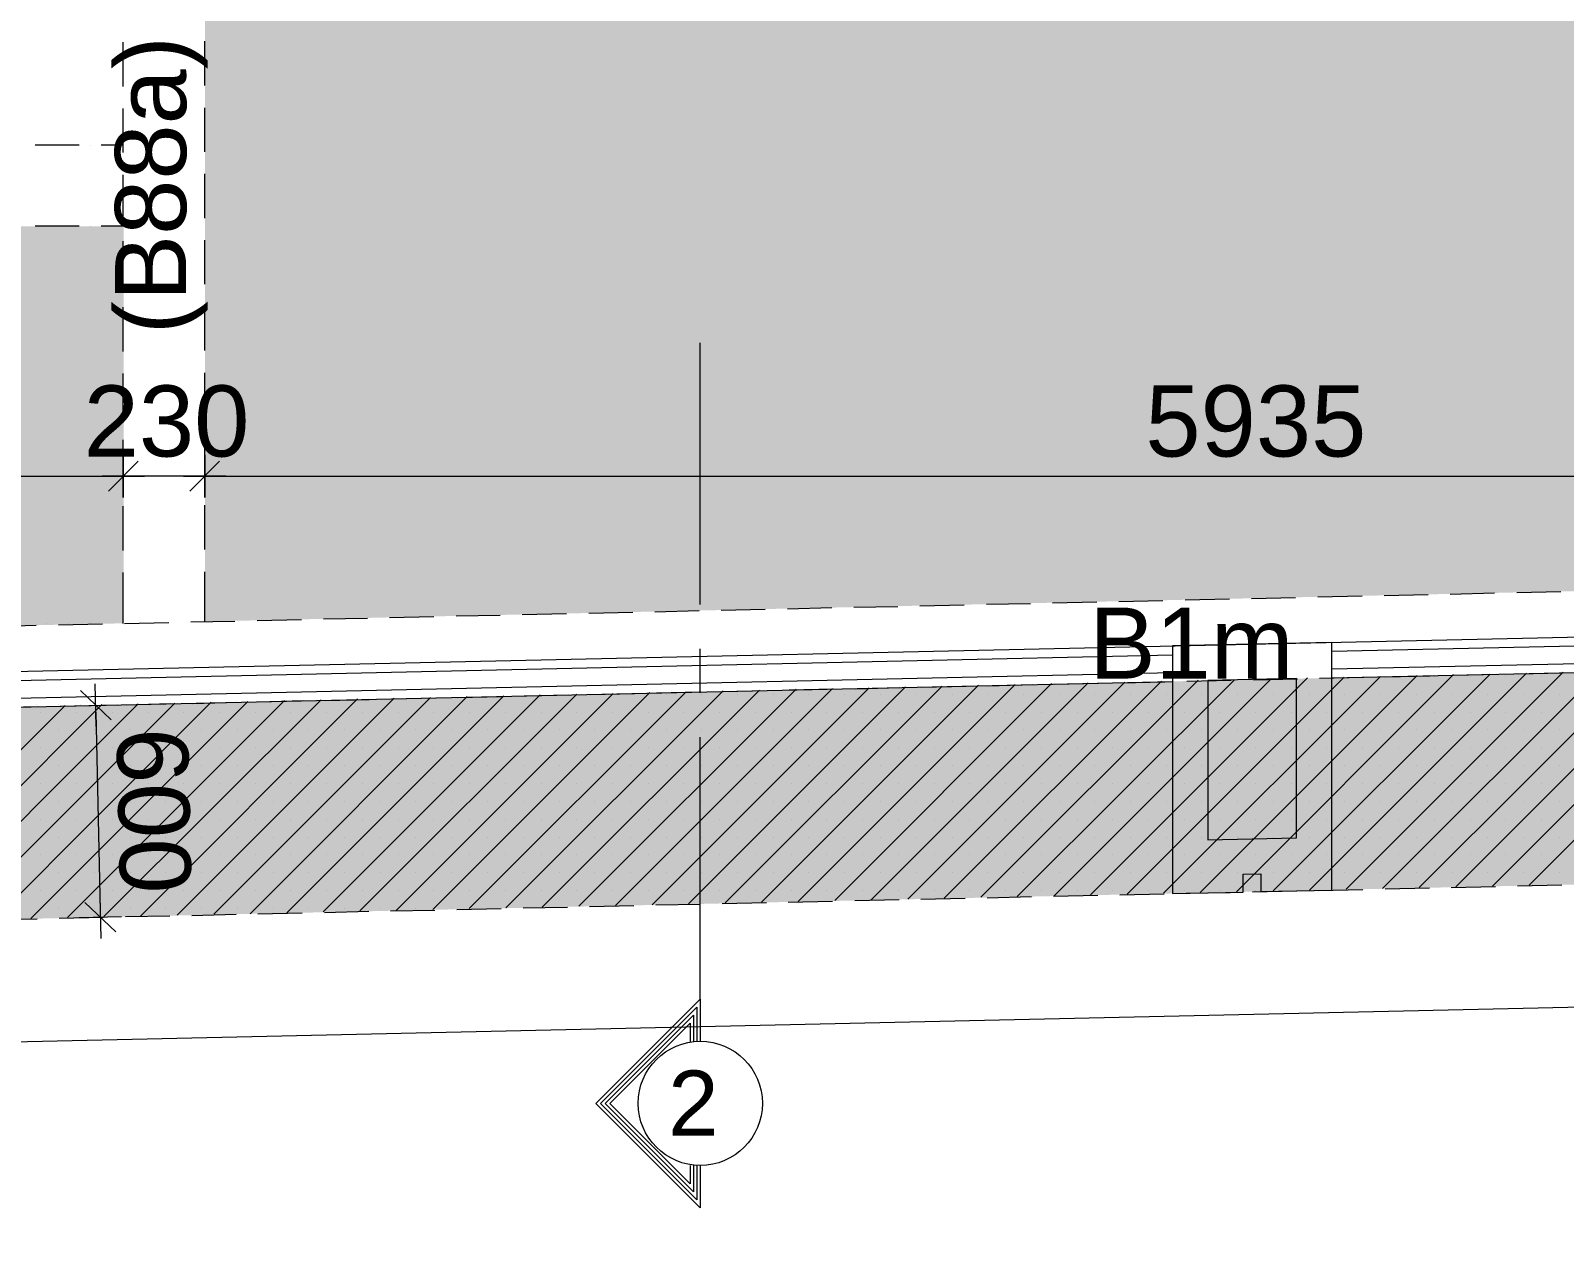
# Model space of a CAD drawing. Header units: millimetres. Extents: x -1303 to 98744, y -1303 to 90097.
# Drawn here: x 63157 to 67494, y 14373 to 17826 of the extents above; entities that cross this region are included whole.
import ezdxf

# ---------------------------------------------------------------- set-up
doc = ezdxf.new("R2010")
doc.units = ezdxf.units.MM
doc.layers.add('PDF_Geometry', color=7, linetype='Continuous')
doc.layers.add('PDF_Text', color=7, linetype='Continuous')
doc.layers.add('PDF_Solid Fills', color=192, linetype='Continuous', true_color=0xc2c0c0c0)
doc.styles.add('PDF ArialMT', font='arial.ttf')
doc.styles.get("Standard").update_dxf_attribs({"font": 'arial.ttf'})

msp = doc.modelspace()

# ---------------------------------------------------------------- hatches: boundary and pattern name
at = {"layer": 'PDF_Solid Fills', "true_color": 0x00007f}
h = msp.add_hatch(color=254, dxfattribs=at)
h.paths.add_polyline_path([(74624.31541, 16167.67383), (74624.31541, 15567.81796), (9799.46285, 14130.21454), (9804.28731, 14730.15409)], flags=0)
h.paths.add_polyline_path([(7404.275, 37242.73593), (8004.29925, 37242.73593), (8004.29925, 16872.72168), (7404.275, 16872.72168)], flags=0)
h.paths.add_polyline_path([(8004.29925, 16872.72168), (7983.4807, 16679.51365), (7983.31127, 16481.90264), (8004.55339, 16283.02302), (8047.46016, 16086.42856), (8111.52536, 15895.75776), (8195.3089, 15714.14292), (8297.03284, 15544.62953), (8413.99157, 15389.5038), (8546.60657, 15247.57974), (8696.06174, 15118.18072), (8860.41285, 15004.26957), (9037.28897, 14908.29987), (9223.47415, 14832.13321), (9415.6677, 14776.86981), (9610.40055, 14743.01796), (9804.28731, 14730.15409), (9799.46285, 14130.21454), (9584.16557, 14140.28601), (9363.53556, 14170.83718), (9140.28256, 14223.64598), (8917.70726, 14299.55851), (8699.36241, 14399.25246), (8488.88858, 14522.21955), (8289.92424, 14667.61267), (8106.02423, 14833.65595), (7940.23508, 15017.64068), (7795.09507, 15216.68973), (7672.21268, 15427.33299), (7572.77287, 15645.76255), (7497.02977, 15868.42256), (7444.47407, 16091.67659), (7414.09232, 16312.38925), (7404.275, 16527.68859), (7404.275, 16872.72168), (8004.29925, 16872.72168)], flags=0)
h.paths.add_polyline_path([(7194.30944, 37692.71099), (7194.30944, 80672.7138), (7694.3009, 80672.7138), (7694.3009, 37692.71099)], flags=0)
h = msp.add_hatch(color=254, dxfattribs=at)
h.paths.add_polyline_path([(12814.30857, 16872.72168), (12814.30857, 15026.95077), (9799.20871, 14960.09316), (9658.30121, 14967.03233), (9514.00728, 14987.42836), (9368.02118, 15022.38044), (9222.54335, 15072.39683), (9079.77321, 15137.90008), (8942.25007, 15218.63604), (8812.34276, 15314.0138), (8692.25382, 15422.7637), (8584.01219, 15543.36091), (8489.14272, 15673.68971), (8408.99871, 15811.5517), (8344.08741, 15954.57597), (8294.664, 16100.30898), (8260.38859, 16246.37773), (8240.58554, 16390.84108), (8234.23832, 16531.75065), (8234.23832, 16872.72168)], flags=0)
h.paths.add_polyline_path([(22479.26705, 17272.68137), (22479.26705, 15241.31724), (19209.26177, 15168.7901), (19209.26177, 17272.68137)], flags=0)
h.paths.add_polyline_path([(25959.23687, 17272.68137), (25959.23687, 15322.73089), (22709.2898, 15246.39481), (22709.2898, 17272.68137)], flags=0)
h.paths.add_polyline_path([(32124.25101, 18282.73679), (32124.25101, 15455.26118), (26189.25962, 15327.89318), (26189.25962, 18282.73679)], flags=0)
h.paths.add_polyline_path([(36934.25928, 16872.72168), (36934.25928, 15561.8943), (32354.27376, 15460.33875), (32354.27376, 16872.72168)], flags=0)
h.paths.add_polyline_path([(50274.26033, 16872.72168), (50274.26033, 15857.75915), (45694.27273, 15756.20359), (45694.27273, 16872.72168)], flags=0)
h.paths.add_polyline_path([(59929.31471, 17272.68137), (59929.31471, 16071.87252), (56669.29721, 15999.59848), (56669.29721, 17272.68137)], flags=0)
h.paths.add_polyline_path([(63419.27024, 17272.68137), (63419.27024, 16149.30779), (60159.25274, 16076.95111), (60159.25274, 17272.68137)], flags=0)
h.paths.add_polyline_path([(69584.28231, 18282.73679), (69584.28231, 16285.98588), (63649.29506, 16154.3864), (63649.29506, 18282.73679)], flags=0)
h.paths.add_polyline_path([(74394.29472, 16872.72168), (74394.29472, 16409.62861), (69814.31126, 16291.06242), (69814.31126, 16872.72168)], flags=0)
h.paths.add_polyline_path([(18979.23903, 18282.73679), (18979.23903, 15163.7115), (13044.24764, 15027.79686), (13044.24764, 18282.73679), (18944.28591, 18282.73679)], flags=0)
h.paths.add_polyline_path([(56439.27239, 18282.73679), (56439.27239, 15994.4362), (50504.281, 15862.83775), (50504.281, 18282.73679)], flags=0)

# ---------------------------------------------------------------- linework, layer by layer
at = {"layer": 'PDF_Geometry', "color": 9, "lineweight": 0, "true_color": 0xc0c0c0}
msp.add_lwpolyline([(73543.76698, 33926.94469), (73593.70177, 33827.08339), (73593.70177, 33926.94469), (74523.7764, 33926.94469), (74523.7764, 34597.21299), (74623.6377, 34597.21299), (74623.6377, 16267.28307), (9842.20122, 14831.96378, -0.0040587119), (9814.553, 14831.94622, -0.4141989555), (8103.90849, 16521.17195), (8103.90849, 13152.0657)], format="xyb", dxfattribs=at)
at = {"layer": 'PDF_Geometry', "color": 157, "lineweight": 0, "true_color": 0x3f5f7f}
for points in [[(63418.67933, 17667.90338), (63418.67933, 17793.15357)], [(63648.86943, 17670.44061), (63648.86943, 17795.69287)], [(63648.86943, 17483.41038), (63648.86943, 17607.81552)], [(63418.67933, 17480.87108), (63418.67933, 17605.27621)], [(63294.27212, 17502.02848), (63169.02193, 17502.02848)], [(63418.67933, 17502.02848), (63356.05422, 17502.02848)], [(63418.67933, 17292.99372), (63418.67933, 17418.24598)], [(63648.86943, 17295.53303), (63648.86943, 17420.78321)], [(63294.27212, 17272.68137), (63169.02193, 17272.68137)], [(63418.67933, 17272.68137), (63356.05422, 17272.68137)], [(63418.67933, 17105.96142), (63418.67933, 17230.36656)], [(63648.86943, 17108.50072), (63648.86943, 17232.90586)], [(63648.86943, 16920.62337), (63648.86943, 17045.87563)], [(63418.67933, 16918.08406), (63418.67933, 17043.33633)], [(63418.67933, 16730.20671), (63418.67933, 16855.45897)], [(63648.86943, 16732.74601), (63648.86943, 16857.9962)], [(63418.67933, 16543.1744), (63418.67933, 16668.42667)], [(63648.86943, 16545.71371), (63648.86943, 16670.96597)], [(63418.67933, 16355.29705), (63418.67933, 16480.54931)], [(63648.86943, 16357.83635), (63648.86943, 16483.08861)], [(63418.67933, 16148.80159), (63418.67933, 16292.67196)], [(63648.86943, 16153.87812), (63648.86943, 16295.20919)], [(66609.21624, 16219.88965), (66733.61931, 16222.42895)], [(66796.24853, 16224.12113), (66921.49873, 16226.66043)], [(66984.12382, 16227.50548), (67108.53103, 16230.89191)], [(67171.15612, 16231.73697), (67296.40632, 16235.12339)], [(67359.03555, 16235.96845), (67483.43862, 16239.35488)], [(64546.79059, 16174.19048), (64672.04491, 16176.72771)], [(64734.67001, 16178.42196), (64859.07309, 16180.95919)], [(64921.70231, 16181.80632), (65046.95251, 16185.19067)], [(65109.5776, 16186.0378), (65233.98481, 16189.42215)], [(65296.6099, 16190.26928), (65421.8601, 16193.65363)], [(65484.48932, 16194.50076), (65608.89239, 16197.04006)], [(65671.5175, 16198.73224), (65796.77182, 16201.27154)], [(65859.39692, 16202.96372), (65983.80412, 16205.50303)], [(66046.42922, 16207.1952), (66171.67941, 16209.73451)], [(66234.30451, 16211.42668), (66358.71171, 16213.96599)], [(66421.33681, 16215.65817), (66546.59113, 16218.19747)], [(63047.15609, 16140.33863), (63172.40628, 16143.72298)], [(63235.03138, 16144.57011), (63359.43859, 16147.95446)], [(63422.06368, 16148.80159), (63547.31388, 16151.33882)], [(63609.9431, 16153.03307), (63734.34617, 16155.5703)], [(63796.97128, 16157.26455), (63922.2256, 16159.80178)], [(63984.8507, 16161.49603), (64109.2579, 16164.03326)], [(64171.883, 16165.72752), (64297.13319, 16168.26475)], [(64359.75829, 16169.959), (64484.16549, 16172.49623)], [(67176.23473, 16002.39192), (67301.48492, 16004.93019)], [(67364.11002, 16006.6234), (67488.51722, 16009.16167)], [(65301.68851, 15960.92319), (65426.9387, 15963.46147)], [(65489.5638, 15964.30859), (65613.971, 15967.69295)], [(65676.5961, 15968.54007), (65801.85042, 15971.92443)], [(65864.47552, 15972.77155), (65988.8786, 15976.15591)], [(66051.50782, 15977.00303), (66176.75802, 15979.54131)], [(66239.38311, 15981.23452), (66363.79032, 15983.77279)], [(66426.41541, 15985.466), (66551.66561, 15988.00427)], [(66614.29483, 15989.69748), (66738.69791, 15992.23575)], [(66801.32301, 15993.92896), (66926.57733, 15996.46723)], [(66989.20243, 15998.16044), (67113.60963, 16000.69871)], [(63240.10999, 15915.22299), (63364.51719, 15917.7623)], [(63427.14229, 15918.60838), (63552.39248, 15921.99378)], [(63615.01758, 15922.83986), (63739.42478, 15926.22526)], [(63802.04987, 15927.07134), (63927.3042, 15930.45674)], [(63989.9293, 15931.30282), (64114.33237, 15933.8411)], [(64176.9616, 15935.53431), (64302.2118, 15938.07258)], [(64364.83689, 15939.76579), (64489.2441, 15942.30406)], [(64551.86919, 15943.99727), (64677.11939, 15946.53554)], [(64739.74861, 15948.22875), (64864.15168, 15950.76702)], [(64926.77679, 15952.46023), (65052.03111, 15954.9985)], [(65114.65621, 15956.69171), (65239.06341, 15959.22998)], [(63052.23057, 15910.99151), (63177.48489, 15913.53081)]]:
    msp.add_lwpolyline(points, dxfattribs=at)
at = {"layer": 'PDF_Geometry', "lineweight": 0}
for points in [[(63200.33241, 17502.02848), (63200.33241, 17502.02848)], [(63200.33241, 17502.02848), (63200.33241, 17502.02848)], [(63262.96164, 17502.02848), (63262.96164, 17502.02848)], [(63262.96164, 17502.02848), (63262.96164, 17502.02848)], [(63325.58674, 17502.02848), (63325.58674, 17502.02848)], [(63325.58674, 17502.02848), (63325.58674, 17502.02848)], [(63418.67933, 17502.02848), (63418.67933, 17502.02848)], [(63418.67933, 17502.02848), (63418.67933, 17502.02848)], [(63200.33241, 17272.68137), (63200.33241, 17272.68137)], [(63200.33241, 17272.68137), (63200.33241, 17272.68137)], [(63262.96164, 17272.68137), (63262.96164, 17272.68137)], [(63262.96164, 17272.68137), (63262.96164, 17272.68137)], [(63325.58674, 17272.68137), (63325.58674, 17272.68137)], [(63325.58674, 17272.68137), (63325.58674, 17272.68137)], [(63418.67933, 17272.68137), (63418.67933, 17272.68137)], [(63418.67933, 17272.68137), (63418.67933, 17272.68137)], [(63418.67933, 16565.17894), (63418.67933, 16565.17894)], [(63418.67933, 16565.17894), (63418.67933, 16565.17894)], [(63648.86943, 16565.17894), (63648.86943, 16565.17894)], [(63648.86943, 16565.17894), (63648.86943, 16565.17894)], [(63200.33241, 16148.80159), (63200.33241, 16148.80159)], [(63200.33241, 16148.80159), (63200.33241, 16148.80159)], [(63262.96164, 16148.80159), (63262.96164, 16148.80159)], [(63262.96164, 16148.80159), (63262.96164, 16148.80159)], [(63325.58674, 16148.80159), (63325.58674, 16148.80159)], [(63325.58674, 16148.80159), (63325.58674, 16148.80159)], [(63418.67933, 16148.80159), (63418.67933, 16148.80159)], [(63418.67933, 16148.80159), (63418.67933, 16148.80159)], [(66566.90142, 15389.67322), (67180.46621, 16004.0841)], [(66670.14709, 15392.21149), (67283.71188, 16005.77628)], [(66773.39688, 15394.75079), (67386.96167, 16008.31558)], [(66876.64668, 15397.29009), (67490.21147, 16010.85489)], [(66979.89234, 15398.98227), (67594.30426, 16013.39316)], [(67083.14214, 15401.52158), (67697.55405, 16015.08637)], [(67186.38781, 15404.05985), (67800.79971, 16017.62464)], [(67290.48473, 15405.75306), (67904.04952, 16020.16393)], [(67393.73039, 15408.29133), (68007.29518, 16021.85612)], [(64603.49409, 15346.51232), (65217.906, 15960.07711)], [(64706.73976, 15349.05059), (65321.15167, 15962.61538)], [(64810.83668, 15350.7438), (65424.40147, 15965.15468)], [(64914.08234, 15353.28207), (65527.64713, 15966.84686)], [(65017.33214, 15355.82137), (65630.89693, 15969.38616)], [(65120.58193, 15358.35964), (65734.14672, 15971.92443)], [(65223.8276, 15360.05285), (65837.39239, 15974.46373)], [(65327.0774, 15362.59112), (65940.64219, 15976.15591)], [(65430.32306, 15365.13042), (66043.88785, 15978.69521)], [(65533.57286, 15366.8226), (66147.13765, 15981.23452)], [(65636.82265, 15369.3619), (66250.38744, 15982.92669)], [(65740.06832, 15371.90121), (66354.48023, 15985.466)], [(65843.31812, 15374.43948), (66457.73003, 15988.00427)], [(65946.56378, 15376.13269), (66560.97569, 15989.69748)], [(66050.6607, 15378.67096), (66664.22549, 15992.23575)], [(66153.90637, 15381.21025), (66767.47116, 15994.77504)], [(66257.15616, 15382.90244), (66870.72095, 15997.31332)], [(66360.40596, 15385.44174), (66973.97075, 15999.00653)], [(66463.65162, 15387.98001), (67077.21641, 16001.5448)], [(67024.74852, 15999.00653), (67024.74852, 15999.00653)], [(67125.45696, 15999.00653), (67125.45696, 15999.00653)], [(67227.01251, 15999.00653), (67227.01251, 15999.00653)], [(67327.72093, 15999.00653), (67327.72093, 15999.00653)], [(67428.42936, 15999.00653), (67428.42936, 15999.00653)], [(62640.93388, 15303.35038), (63254.49867, 15916.91517)], [(62744.17955, 15305.04359), (63357.74434, 15919.45447)], [(62847.42935, 15307.58186), (63460.99414, 15921.14665)], [(62950.67501, 15310.12117), (63564.2398, 15923.68596)], [(63053.92481, 15311.81334), (63667.4896, 15926.22526)], [(63157.1746, 15314.35265), (63770.73939, 15927.91744)], [(63172.40628, 15918.60838), (63172.40628, 15918.60838)], [(63234.18426, 15918.60838), (63234.18426, 15918.60838)], [(63260.42027, 15316.89195), (63874.83218, 15930.45674)], [(63296.81349, 15918.60838), (63296.81349, 15918.60838)], [(63327.27685, 15916.91517), (63340.81841, 15917.7623)], [(63359.43859, 15918.60838), (63359.43859, 15918.60838)], [(63363.67007, 15319.43022), (63978.08198, 15932.99501)], [(63423.75792, 15918.60838), (63423.75792, 15918.60838)], [(63466.91573, 15321.12343), (64081.32764, 15935.53431)], [(63571.01265, 15323.6617), (64184.57744, 15937.22649)], [(63674.25832, 15326.201), (64287.82311, 15939.76579)], [(63777.50811, 15327.89318), (64391.0729, 15942.30406)], [(63880.75791, 15330.43248), (64494.3227, 15943.99727)], [(63984.00357, 15332.97075), (64597.56836, 15946.53554)], [(64087.25337, 15335.51005), (64700.81816, 15949.07484)], [(64190.49904, 15337.20223), (64804.06383, 15950.76702)], [(64293.74883, 15339.74153), (64907.31362, 15953.30632)], [(64396.99863, 15342.28084), (65010.56342, 15955.84563)], [(64500.24429, 15343.97302), (65114.65621, 15958.3839)], [(64751.59594, 15949.07484), (64751.59594, 15949.07484)], [(64852.30437, 15949.07484), (64852.30437, 15949.07484)], [(64953.85992, 15949.07484), (64953.85992, 15949.07484)], [(65054.56834, 15949.07484), (65054.56834, 15949.07484)], [(65155.27678, 15949.07484), (65155.27678, 15949.07484)], [(65256.83233, 15949.07484), (65256.83233, 15949.07484)], [(65357.54488, 15949.07484), (65357.54488, 15949.07484)], [(65459.10044, 15949.07484), (65459.10044, 15949.07484)], [(65559.80887, 15949.07484), (65559.80887, 15949.07484)], [(65660.5173, 15949.07484), (65660.5173, 15949.07484)], [(65762.07285, 15949.07484), (65762.07285, 15949.07484)], [(65862.78127, 15949.07484), (65862.78127, 15949.07484)], [(65963.48971, 15949.07484), (65963.48971, 15949.07484)], [(66065.04526, 15949.07484), (66065.04526, 15949.07484)], [(66165.75782, 15949.07484), (66165.75782, 15949.07484)], [(66267.31337, 15949.07484), (66267.31337, 15949.07484)], [(66368.0218, 15949.07484), (66368.0218, 15949.07484)], [(66468.73023, 15949.07484), (66468.73023, 15949.07484)], [(66570.28578, 15949.07484), (66570.28578, 15949.07484)], [(66670.9942, 15949.07484), (66670.9942, 15949.07484)], [(66771.70264, 15949.07484), (66771.70264, 15949.07484)], [(66873.25819, 15949.07484), (66873.25819, 15949.07484)], [(66973.97075, 15949.07484), (66973.97075, 15949.07484)], [(67075.5263, 15949.07484), (67075.5263, 15949.07484)], [(67176.23473, 15949.07484), (67176.23473, 15949.07484)], [(67276.94316, 15949.07484), (67276.94316, 15949.07484)], [(67378.49871, 15949.07484), (67378.49871, 15949.07484)], [(67479.20713, 15949.07484), (67479.20713, 15949.07484)], [(63185.94785, 15898.29707), (63185.94785, 15898.29707)], [(63286.65628, 15898.29707), (63286.65628, 15898.29707)], [(63387.36471, 15898.29707), (63387.36471, 15898.29707)], [(63488.92026, 15898.29707), (63488.92026, 15898.29707)], [(63589.62869, 15898.29707), (63589.62869, 15898.29707)], [(63691.18424, 15898.29707), (63691.18424, 15898.29707)], [(63791.8968, 15898.29707), (63791.8968, 15898.29707)], [(63892.60523, 15898.29707), (63892.60523, 15898.29707)], [(63994.16078, 15898.29707), (63994.16078, 15898.29707)], [(64094.86921, 15898.29707), (64094.86921, 15898.29707)], [(64195.57764, 15898.29707), (64195.57764, 15898.29707)], [(64297.13319, 15898.29707), (64297.13319, 15898.29707)], [(64397.84162, 15898.29707), (64397.84162, 15898.29707)], [(64499.39717, 15898.29707), (64499.39717, 15898.29707)], [(64600.10973, 15898.29707), (64600.10973, 15898.29707)], [(64700.81816, 15898.29707), (64700.81816, 15898.29707)], [(64802.37372, 15898.29707), (64802.37372, 15898.29707)], [(64903.08214, 15898.29707), (64903.08214, 15898.29707)], [(65003.79057, 15898.29707), (65003.79057, 15898.29707)], [(65105.34612, 15898.29707), (65105.34612, 15898.29707)], [(65206.05455, 15898.29707), (65206.05455, 15898.29707)], [(65307.6101, 15898.29707), (65307.6101, 15898.29707)], [(65408.32266, 15898.29707), (65408.32266, 15898.29707)], [(65509.03109, 15898.29707), (65509.03109, 15898.29707)], [(65610.58665, 15898.29707), (65610.58665, 15898.29707)], [(65711.29507, 15898.29707), (65711.29507, 15898.29707)], [(65812.0035, 15898.29707), (65812.0035, 15898.29707)], [(65913.55905, 15898.29707), (65913.55905, 15898.29707)], [(66014.26748, 15898.29707), (66014.26748, 15898.29707)], [(66115.82304, 15898.29707), (66115.82304, 15898.29707)], [(66216.53559, 15898.29707), (66216.53559, 15898.29707)], [(66317.24403, 15898.29707), (66317.24403, 15898.29707)], [(66418.79958, 15898.29707), (66418.79958, 15898.29707)], [(66519.508, 15898.29707), (66519.508, 15898.29707)], [(66620.21643, 15898.29707), (66620.21643, 15898.29707)], [(66721.77198, 15898.29707), (66721.77198, 15898.29707)], [(66822.48041, 15898.29707), (66822.48041, 15898.29707)], [(66924.03597, 15898.29707), (66924.03597, 15898.29707)], [(67024.74852, 15898.29707), (67024.74852, 15898.29707)], [(67125.45696, 15898.29707), (67125.45696, 15898.29707)], [(67227.01251, 15898.29707), (67227.01251, 15898.29707)], [(67327.72093, 15898.29707), (67327.72093, 15898.29707)], [(67428.42936, 15898.29707), (67428.42936, 15898.29707)], [(63235.8785, 15847.51929), (63235.8785, 15847.51929)], [(63337.43406, 15847.51929), (63337.43406, 15847.51929)], [(63438.14248, 15847.51929), (63438.14248, 15847.51929)], [(63538.85092, 15847.51929), (63538.85092, 15847.51929)], [(63640.40647, 15847.51929), (63640.40647, 15847.51929)], [(63741.11902, 15847.51929), (63741.11902, 15847.51929)], [(63842.67457, 15847.51929), (63842.67457, 15847.51929)], [(63943.38301, 15847.51929), (63943.38301, 15847.51929)], [(64044.09144, 15847.51929), (64044.09144, 15847.51929)], [(64145.64699, 15847.51929), (64145.64699, 15847.51929)], [(64246.35541, 15847.51929), (64246.35541, 15847.51929)], [(64347.06385, 15847.51929), (64347.06385, 15847.51929)], [(64448.6194, 15847.51929), (64448.6194, 15847.51929)], [(64549.33195, 15847.51929), (64549.33195, 15847.51929)], [(64650.88751, 15847.51929), (64650.88751, 15847.51929)], [(64751.59594, 15847.51929), (64751.59594, 15847.51929)], [(64852.30437, 15847.51929), (64852.30437, 15847.51929)], [(64953.85992, 15847.51929), (64953.85992, 15847.51929)], [(65054.56834, 15847.51929), (65054.56834, 15847.51929)], [(65155.27678, 15847.51929), (65155.27678, 15847.51929)], [(65256.83233, 15847.51929), (65256.83233, 15847.51929)], [(65357.54488, 15847.51929), (65357.54488, 15847.51929)], [(65459.10044, 15847.51929), (65459.10044, 15847.51929)], [(65559.80887, 15847.51929), (65559.80887, 15847.51929)], [(65660.5173, 15847.51929), (65660.5173, 15847.51929)], [(65762.07285, 15847.51929), (65762.07285, 15847.51929)], [(65862.78127, 15847.51929), (65862.78127, 15847.51929)], [(65963.48971, 15847.51929), (65963.48971, 15847.51929)], [(66065.04526, 15847.51929), (66065.04526, 15847.51929)], [(66165.75782, 15847.51929), (66165.75782, 15847.51929)], [(66267.31337, 15847.51929), (66267.31337, 15847.51929)], [(66368.0218, 15847.51929), (66368.0218, 15847.51929)], [(66468.73023, 15847.51929), (66468.73023, 15847.51929)], [(66570.28578, 15847.51929), (66570.28578, 15847.51929)], [(66670.9942, 15847.51929), (66670.9942, 15847.51929)], [(66771.70264, 15847.51929), (66771.70264, 15847.51929)], [(66873.25819, 15847.51929), (66873.25819, 15847.51929)], [(66973.97075, 15847.51929), (66973.97075, 15847.51929)], [(67075.5263, 15847.51929), (67075.5263, 15847.51929)], [(67176.23473, 15847.51929), (67176.23473, 15847.51929)], [(67276.94316, 15847.51929), (67276.94316, 15847.51929)], [(67378.49871, 15847.51929), (67378.49871, 15847.51929)], [(67479.20713, 15847.51929), (67479.20713, 15847.51929)], [(63185.94785, 15797.58761), (63185.94785, 15797.58761)], [(63286.65628, 15797.58761), (63286.65628, 15797.58761)], [(63387.36471, 15797.58761), (63387.36471, 15797.58761)], [(63488.92026, 15797.58761), (63488.92026, 15797.58761)], [(63589.62869, 15797.58761), (63589.62869, 15797.58761)], [(63691.18424, 15797.58761), (63691.18424, 15797.58761)], [(63791.8968, 15797.58761), (63791.8968, 15797.58761)], [(63892.60523, 15797.58761), (63892.60523, 15797.58761)], [(63994.16078, 15797.58761), (63994.16078, 15797.58761)], [(64094.86921, 15797.58761), (64094.86921, 15797.58761)], [(64195.57764, 15797.58761), (64195.57764, 15797.58761)], [(64297.13319, 15797.58761), (64297.13319, 15797.58761)], [(64397.84162, 15797.58761), (64397.84162, 15797.58761)], [(64499.39717, 15797.58761), (64499.39717, 15797.58761)], [(64600.10973, 15797.58761), (64600.10973, 15797.58761)], [(64700.81816, 15797.58761), (64700.81816, 15797.58761)], [(64802.37372, 15797.58761), (64802.37372, 15797.58761)], [(64903.08214, 15797.58761), (64903.08214, 15797.58761)], [(65003.79057, 15797.58761), (65003.79057, 15797.58761)], [(65105.34612, 15797.58761), (65105.34612, 15797.58761)], [(65206.05455, 15797.58761), (65206.05455, 15797.58761)], [(65307.6101, 15797.58761), (65307.6101, 15797.58761)], [(65408.32266, 15797.58761), (65408.32266, 15797.58761)], [(65509.03109, 15797.58761), (65509.03109, 15797.58761)], [(65610.58665, 15797.58761), (65610.58665, 15797.58761)], [(65711.29507, 15797.58761), (65711.29507, 15797.58761)], [(65812.0035, 15797.58761), (65812.0035, 15797.58761)], [(65913.55905, 15797.58761), (65913.55905, 15797.58761)], [(66014.26748, 15797.58761), (66014.26748, 15797.58761)], [(66115.82304, 15797.58761), (66115.82304, 15797.58761)], [(66216.53559, 15797.58761), (66216.53559, 15797.58761)], [(66317.24403, 15797.58761), (66317.24403, 15797.58761)], [(66418.79958, 15797.58761), (66418.79958, 15797.58761)], [(66519.508, 15797.58761), (66519.508, 15797.58761)], [(66620.21643, 15797.58761), (66620.21643, 15797.58761)], [(66721.77198, 15797.58761), (66721.77198, 15797.58761)], [(66822.48041, 15797.58761), (66822.48041, 15797.58761)], [(66924.03597, 15797.58761), (66924.03597, 15797.58761)], [(67024.74852, 15797.58761), (67024.74852, 15797.58761)], [(67125.45696, 15797.58761), (67125.45696, 15797.58761)], [(67227.01251, 15797.58761), (67227.01251, 15797.58761)], [(67327.72093, 15797.58761), (67327.72093, 15797.58761)], [(67428.42936, 15797.58761), (67428.42936, 15797.58761)], [(63235.8785, 15746.80983), (63235.8785, 15746.80983)], [(63337.43406, 15746.80983), (63337.43406, 15746.80983)], [(63438.14248, 15746.80983), (63438.14248, 15746.80983)], [(63538.85092, 15746.80983), (63538.85092, 15746.80983)], [(63640.40647, 15746.80983), (63640.40647, 15746.80983)], [(63741.11902, 15746.80983), (63741.11902, 15746.80983)], [(63842.67457, 15746.80983), (63842.67457, 15746.80983)], [(63943.38301, 15746.80983), (63943.38301, 15746.80983)], [(64044.09144, 15746.80983), (64044.09144, 15746.80983)], [(64145.64699, 15746.80983), (64145.64699, 15746.80983)], [(64246.35541, 15746.80983), (64246.35541, 15746.80983)], [(64347.06385, 15746.80983), (64347.06385, 15746.80983)], [(64448.6194, 15746.80983), (64448.6194, 15746.80983)], [(64549.33195, 15746.80983), (64549.33195, 15746.80983)], [(64650.88751, 15746.80983), (64650.88751, 15746.80983)], [(64751.59594, 15746.80983), (64751.59594, 15746.80983)], [(64852.30437, 15746.80983), (64852.30437, 15746.80983)], [(64953.85992, 15746.80983), (64953.85992, 15746.80983)], [(65054.56834, 15746.80983), (65054.56834, 15746.80983)], [(65155.27678, 15746.80983), (65155.27678, 15746.80983)], [(65256.83233, 15746.80983), (65256.83233, 15746.80983)], [(65357.54488, 15746.80983), (65357.54488, 15746.80983)], [(65459.10044, 15746.80983), (65459.10044, 15746.80983)], [(65559.80887, 15746.80983), (65559.80887, 15746.80983)], [(65660.5173, 15746.80983), (65660.5173, 15746.80983)], [(65762.07285, 15746.80983), (65762.07285, 15746.80983)], [(65862.78127, 15746.80983), (65862.78127, 15746.80983)], [(65963.48971, 15746.80983), (65963.48971, 15746.80983)], [(66065.04526, 15746.80983), (66065.04526, 15746.80983)], [(66165.75782, 15746.80983), (66165.75782, 15746.80983)], [(66267.31337, 15746.80983), (66267.31337, 15746.80983)], [(66368.0218, 15746.80983), (66368.0218, 15746.80983)], [(66468.73023, 15746.80983), (66468.73023, 15746.80983)], [(66570.28578, 15746.80983), (66570.28578, 15746.80983)], [(66670.9942, 15746.80983), (66670.9942, 15746.80983)], [(66771.70264, 15746.80983), (66771.70264, 15746.80983)], [(66873.25819, 15746.80983), (66873.25819, 15746.80983)], [(66973.97075, 15746.80983), (66973.97075, 15746.80983)], [(67075.5263, 15746.80983), (67075.5263, 15746.80983)], [(67176.23473, 15746.80983), (67176.23473, 15746.80983)], [(67276.94316, 15746.80983), (67276.94316, 15746.80983)], [(67378.49871, 15746.80983), (67378.49871, 15746.80983)], [(67479.20713, 15746.80983), (67479.20713, 15746.80983)], [(63185.94785, 15696.03206), (63185.94785, 15696.03206)], [(63286.65628, 15696.03206), (63286.65628, 15696.03206)], [(63387.36471, 15696.03206), (63387.36471, 15696.03206)], [(63488.92026, 15696.03206), (63488.92026, 15696.03206)], [(63589.62869, 15696.03206), (63589.62869, 15696.03206)], [(63691.18424, 15696.03206), (63691.18424, 15696.03206)], [(63791.8968, 15696.03206), (63791.8968, 15696.03206)], [(63892.60523, 15696.03206), (63892.60523, 15696.03206)], [(63994.16078, 15696.03206), (63994.16078, 15696.03206)], [(64094.86921, 15696.03206), (64094.86921, 15696.03206)], [(64195.57764, 15696.03206), (64195.57764, 15696.03206)], [(64297.13319, 15696.03206), (64297.13319, 15696.03206)], [(64397.84162, 15696.03206), (64397.84162, 15696.03206)], [(64499.39717, 15696.03206), (64499.39717, 15696.03206)], [(64600.10973, 15696.03206), (64600.10973, 15696.03206)], [(64700.81816, 15696.03206), (64700.81816, 15696.03206)], [(64802.37372, 15696.03206), (64802.37372, 15696.03206)], [(64903.08214, 15696.03206), (64903.08214, 15696.03206)], [(65003.79057, 15696.03206), (65003.79057, 15696.03206)], [(65105.34612, 15696.03206), (65105.34612, 15696.03206)], [(65206.05455, 15696.03206), (65206.05455, 15696.03206)], [(65307.6101, 15696.03206), (65307.6101, 15696.03206)], [(65408.32266, 15696.03206), (65408.32266, 15696.03206)], [(65509.03109, 15696.03206), (65509.03109, 15696.03206)], [(65610.58665, 15696.03206), (65610.58665, 15696.03206)], [(65711.29507, 15696.03206), (65711.29507, 15696.03206)], [(65812.0035, 15696.03206), (65812.0035, 15696.03206)], [(65913.55905, 15696.03206), (65913.55905, 15696.03206)], [(66014.26748, 15696.03206), (66014.26748, 15696.03206)], [(66115.82304, 15696.03206), (66115.82304, 15696.03206)], [(66216.53559, 15696.03206), (66216.53559, 15696.03206)], [(66317.24403, 15696.03206), (66317.24403, 15696.03206)], [(66418.79958, 15696.03206), (66418.79958, 15696.03206)], [(66519.508, 15696.03206), (66519.508, 15696.03206)], [(66620.21643, 15696.03206), (66620.21643, 15696.03206)], [(66721.77198, 15696.03206), (66721.77198, 15696.03206)], [(66822.48041, 15696.03206), (66822.48041, 15696.03206)], [(66924.03597, 15696.03206), (66924.03597, 15696.03206)], [(67024.74852, 15696.03206), (67024.74852, 15696.03206)], [(67125.45696, 15696.03206), (67125.45696, 15696.03206)], [(67227.01251, 15696.03206), (67227.01251, 15696.03206)], [(67327.72093, 15696.03206), (67327.72093, 15696.03206)], [(67428.42936, 15696.03206), (67428.42936, 15696.03206)], [(63235.8785, 15646.10037), (63235.8785, 15646.10037)], [(63337.43406, 15646.10037), (63337.43406, 15646.10037)], [(63438.14248, 15646.10037), (63438.14248, 15646.10037)], [(63538.85092, 15646.10037), (63538.85092, 15646.10037)], [(63640.40647, 15646.10037), (63640.40647, 15646.10037)], [(63741.11902, 15646.10037), (63741.11902, 15646.10037)], [(63842.67457, 15646.10037), (63842.67457, 15646.10037)], [(63943.38301, 15646.10037), (63943.38301, 15646.10037)], [(64044.09144, 15646.10037), (64044.09144, 15646.10037)], [(64145.64699, 15646.10037), (64145.64699, 15646.10037)], [(64246.35541, 15646.10037), (64246.35541, 15646.10037)], [(64347.06385, 15646.10037), (64347.06385, 15646.10037)], [(64448.6194, 15646.10037), (64448.6194, 15646.10037)], [(64549.33195, 15646.10037), (64549.33195, 15646.10037)], [(64650.88751, 15646.10037), (64650.88751, 15646.10037)], [(64751.59594, 15646.10037), (64751.59594, 15646.10037)], [(64852.30437, 15646.10037), (64852.30437, 15646.10037)], [(64953.85992, 15646.10037), (64953.85992, 15646.10037)], [(65054.56834, 15646.10037), (65054.56834, 15646.10037)], [(65155.27678, 15646.10037), (65155.27678, 15646.10037)], [(65256.83233, 15646.10037), (65256.83233, 15646.10037)], [(65357.54488, 15646.10037), (65357.54488, 15646.10037)], [(65459.10044, 15646.10037), (65459.10044, 15646.10037)], [(65559.80887, 15646.10037), (65559.80887, 15646.10037)], [(65660.5173, 15646.10037), (65660.5173, 15646.10037)], [(65762.07285, 15646.10037), (65762.07285, 15646.10037)], [(65862.78127, 15646.10037), (65862.78127, 15646.10037)], [(65963.48971, 15646.10037), (65963.48971, 15646.10037)], [(66065.04526, 15646.10037), (66065.04526, 15646.10037)], [(66165.75782, 15646.10037), (66165.75782, 15646.10037)], [(66267.31337, 15646.10037), (66267.31337, 15646.10037)], [(66368.0218, 15646.10037), (66368.0218, 15646.10037)], [(66468.73023, 15646.10037), (66468.73023, 15646.10037)], [(66570.28578, 15646.10037), (66570.28578, 15646.10037)], [(66670.9942, 15646.10037), (66670.9942, 15646.10037)], [(66771.70264, 15646.10037), (66771.70264, 15646.10037)], [(66873.25819, 15646.10037), (66873.25819, 15646.10037)], [(66973.97075, 15646.10037), (66973.97075, 15646.10037)], [(67075.5263, 15646.10037), (67075.5263, 15646.10037)], [(67176.23473, 15646.10037), (67176.23473, 15646.10037)], [(67276.94316, 15646.10037), (67276.94316, 15646.10037)], [(67378.49871, 15646.10037), (67378.49871, 15646.10037)], [(67479.20713, 15646.10037), (67479.20713, 15646.10037)], [(63185.94785, 15595.32259), (63185.94785, 15595.32259)], [(63286.65628, 15595.32259), (63286.65628, 15595.32259)], [(63387.36471, 15595.32259), (63387.36471, 15595.32259)], [(63488.92026, 15595.32259), (63488.92026, 15595.32259)], [(63589.62869, 15595.32259), (63589.62869, 15595.32259)], [(63691.18424, 15595.32259), (63691.18424, 15595.32259)], [(63791.8968, 15595.32259), (63791.8968, 15595.32259)], [(63892.60523, 15595.32259), (63892.60523, 15595.32259)], [(63994.16078, 15595.32259), (63994.16078, 15595.32259)], [(64094.86921, 15595.32259), (64094.86921, 15595.32259)], [(64195.57764, 15595.32259), (64195.57764, 15595.32259)], [(64297.13319, 15595.32259), (64297.13319, 15595.32259)], [(64397.84162, 15595.32259), (64397.84162, 15595.32259)], [(64499.39717, 15595.32259), (64499.39717, 15595.32259)], [(64600.10973, 15595.32259), (64600.10973, 15595.32259)], [(64700.81816, 15595.32259), (64700.81816, 15595.32259)], [(64802.37372, 15595.32259), (64802.37372, 15595.32259)], [(64903.08214, 15595.32259), (64903.08214, 15595.32259)], [(65003.79057, 15595.32259), (65003.79057, 15595.32259)], [(65105.34612, 15595.32259), (65105.34612, 15595.32259)], [(65206.05455, 15595.32259), (65206.05455, 15595.32259)], [(65307.6101, 15595.32259), (65307.6101, 15595.32259)], [(65408.32266, 15595.32259), (65408.32266, 15595.32259)], [(65509.03109, 15595.32259), (65509.03109, 15595.32259)], [(65610.58665, 15595.32259), (65610.58665, 15595.32259)], [(65711.29507, 15595.32259), (65711.29507, 15595.32259)], [(65812.0035, 15595.32259), (65812.0035, 15595.32259)], [(65913.55905, 15595.32259), (65913.55905, 15595.32259)], [(66014.26748, 15595.32259), (66014.26748, 15595.32259)], [(66115.82304, 15595.32259), (66115.82304, 15595.32259)], [(66216.53559, 15595.32259), (66216.53559, 15595.32259)], [(66317.24403, 15595.32259), (66317.24403, 15595.32259)], [(66418.79958, 15595.32259), (66418.79958, 15595.32259)], [(66519.508, 15595.32259), (66519.508, 15595.32259)], [(66620.21643, 15595.32259), (66620.21643, 15595.32259)], [(66721.77198, 15595.32259), (66721.77198, 15595.32259)], [(66822.48041, 15595.32259), (66822.48041, 15595.32259)], [(66924.03597, 15595.32259), (66924.03597, 15595.32259)], [(67024.74852, 15595.32259), (67024.74852, 15595.32259)], [(67125.45696, 15595.32259), (67125.45696, 15595.32259)], [(67227.01251, 15595.32259), (67227.01251, 15595.32259)], [(67327.72093, 15595.32259), (67327.72093, 15595.32259)], [(67428.42936, 15595.32259), (67428.42936, 15595.32259)], [(63235.8785, 15544.54482), (63235.8785, 15544.54482)], [(63337.43406, 15544.54482), (63337.43406, 15544.54482)], [(63438.14248, 15544.54482), (63438.14248, 15544.54482)], [(63538.85092, 15544.54482), (63538.85092, 15544.54482)], [(63640.40647, 15544.54482), (63640.40647, 15544.54482)], [(63741.11902, 15544.54482), (63741.11902, 15544.54482)], [(63842.67457, 15544.54482), (63842.67457, 15544.54482)], [(63943.38301, 15544.54482), (63943.38301, 15544.54482)], [(64044.09144, 15544.54482), (64044.09144, 15544.54482)], [(64145.64699, 15544.54482), (64145.64699, 15544.54482)], [(64246.35541, 15544.54482), (64246.35541, 15544.54482)], [(64347.06385, 15544.54482), (64347.06385, 15544.54482)], [(64448.6194, 15544.54482), (64448.6194, 15544.54482)], [(64549.33195, 15544.54482), (64549.33195, 15544.54482)], [(64650.88751, 15544.54482), (64650.88751, 15544.54482)], [(64751.59594, 15544.54482), (64751.59594, 15544.54482)], [(64852.30437, 15544.54482), (64852.30437, 15544.54482)], [(64953.85992, 15544.54482), (64953.85992, 15544.54482)], [(65054.56834, 15544.54482), (65054.56834, 15544.54482)], [(65155.27678, 15544.54482), (65155.27678, 15544.54482)], [(65256.83233, 15544.54482), (65256.83233, 15544.54482)], [(65357.54488, 15544.54482), (65357.54488, 15544.54482)], [(65459.10044, 15544.54482), (65459.10044, 15544.54482)], [(65559.80887, 15544.54482), (65559.80887, 15544.54482)], [(65660.5173, 15544.54482), (65660.5173, 15544.54482)], [(65762.07285, 15544.54482), (65762.07285, 15544.54482)], [(65862.78127, 15544.54482), (65862.78127, 15544.54482)], [(65963.48971, 15544.54482), (65963.48971, 15544.54482)], [(66065.04526, 15544.54482), (66065.04526, 15544.54482)], [(66165.75782, 15544.54482), (66165.75782, 15544.54482)], [(66267.31337, 15544.54482), (66267.31337, 15544.54482)], [(66368.0218, 15544.54482), (66368.0218, 15544.54482)], [(66468.73023, 15544.54482), (66468.73023, 15544.54482)], [(66570.28578, 15544.54482), (66570.28578, 15544.54482)], [(66670.9942, 15544.54482), (66670.9942, 15544.54482)], [(66771.70264, 15544.54482), (66771.70264, 15544.54482)], [(66873.25819, 15544.54482), (66873.25819, 15544.54482)], [(66973.97075, 15544.54482), (66973.97075, 15544.54482)], [(67075.5263, 15544.54482), (67075.5263, 15544.54482)], [(67176.23473, 15544.54482), (67176.23473, 15544.54482)], [(67276.94316, 15544.54482), (67276.94316, 15544.54482)], [(67378.49871, 15544.54482), (67378.49871, 15544.54482)], [(67479.20713, 15544.54482), (67479.20713, 15544.54482)], [(63185.94785, 15494.61417), (63185.94785, 15494.61417)], [(63286.65628, 15494.61417), (63286.65628, 15494.61417)], [(63387.36471, 15494.61417), (63387.36471, 15494.61417)], [(63488.92026, 15494.61417), (63488.92026, 15494.61417)], [(63589.62869, 15494.61417), (63589.62869, 15494.61417)], [(63691.18424, 15494.61417), (63691.18424, 15494.61417)], [(63791.8968, 15494.61417), (63791.8968, 15494.61417)], [(63892.60523, 15494.61417), (63892.60523, 15494.61417)], [(63994.16078, 15494.61417), (63994.16078, 15494.61417)], [(64094.86921, 15494.61417), (64094.86921, 15494.61417)], [(64195.57764, 15494.61417), (64195.57764, 15494.61417)], [(64297.13319, 15494.61417), (64297.13319, 15494.61417)], [(64397.84162, 15494.61417), (64397.84162, 15494.61417)], [(64499.39717, 15494.61417), (64499.39717, 15494.61417)], [(64600.10973, 15494.61417), (64600.10973, 15494.61417)], [(64700.81816, 15494.61417), (64700.81816, 15494.61417)], [(64802.37372, 15494.61417), (64802.37372, 15494.61417)], [(64903.08214, 15494.61417), (64903.08214, 15494.61417)], [(65003.79057, 15494.61417), (65003.79057, 15494.61417)], [(65105.34612, 15494.61417), (65105.34612, 15494.61417)], [(65206.05455, 15494.61417), (65206.05455, 15494.61417)], [(65307.6101, 15494.61417), (65307.6101, 15494.61417)], [(65408.32266, 15494.61417), (65408.32266, 15494.61417)], [(65509.03109, 15494.61417), (65509.03109, 15494.61417)], [(65610.58665, 15494.61417), (65610.58665, 15494.61417)], [(65711.29507, 15494.61417), (65711.29507, 15494.61417)], [(65812.0035, 15494.61417), (65812.0035, 15494.61417)], [(65913.55905, 15494.61417), (65913.55905, 15494.61417)], [(66014.26748, 15494.61417), (66014.26748, 15494.61417)], [(66115.82304, 15494.61417), (66115.82304, 15494.61417)], [(66216.53559, 15494.61417), (66216.53559, 15494.61417)], [(66317.24403, 15494.61417), (66317.24403, 15494.61417)], [(66418.79958, 15494.61417), (66418.79958, 15494.61417)], [(66519.508, 15494.61417), (66519.508, 15494.61417)], [(66620.21643, 15494.61417), (66620.21643, 15494.61417)], [(66721.77198, 15494.61417), (66721.77198, 15494.61417)], [(66822.48041, 15494.61417), (66822.48041, 15494.61417)], [(66924.03597, 15494.61417), (66924.03597, 15494.61417)], [(67024.74852, 15494.61417), (67024.74852, 15494.61417)], [(67125.45696, 15494.61417), (67125.45696, 15494.61417)], [(67227.01251, 15494.61417), (67227.01251, 15494.61417)], [(67327.72093, 15494.61417), (67327.72093, 15494.61417)], [(67428.42936, 15494.61417), (67428.42936, 15494.61417)], [(63235.8785, 15443.83639), (63235.8785, 15443.83639)], [(63337.43406, 15443.83639), (63337.43406, 15443.83639)], [(63438.14248, 15443.83639), (63438.14248, 15443.83639)], [(63538.85092, 15443.83639), (63538.85092, 15443.83639)], [(63640.40647, 15443.83639), (63640.40647, 15443.83639)], [(63741.11902, 15443.83639), (63741.11902, 15443.83639)], [(63842.67457, 15443.83639), (63842.67457, 15443.83639)], [(63943.38301, 15443.83639), (63943.38301, 15443.83639)], [(64044.09144, 15443.83639), (64044.09144, 15443.83639)], [(64145.64699, 15443.83639), (64145.64699, 15443.83639)], [(64246.35541, 15443.83639), (64246.35541, 15443.83639)], [(64347.06385, 15443.83639), (64347.06385, 15443.83639)], [(64448.6194, 15443.83639), (64448.6194, 15443.83639)], [(64549.33195, 15443.83639), (64549.33195, 15443.83639)], [(64650.88751, 15443.83639), (64650.88751, 15443.83639)], [(64751.59594, 15443.83639), (64751.59594, 15443.83639)], [(64852.30437, 15443.83639), (64852.30437, 15443.83639)], [(64953.85992, 15443.83639), (64953.85992, 15443.83639)], [(65054.56834, 15443.83639), (65054.56834, 15443.83639)], [(65155.27678, 15443.83639), (65155.27678, 15443.83639)], [(65256.83233, 15443.83639), (65256.83233, 15443.83639)], [(65357.54488, 15443.83639), (65357.54488, 15443.83639)], [(65459.10044, 15443.83639), (65459.10044, 15443.83639)], [(65559.80887, 15443.83639), (65559.80887, 15443.83639)], [(65660.5173, 15443.83639), (65660.5173, 15443.83639)], [(65762.07285, 15443.83639), (65762.07285, 15443.83639)], [(65862.78127, 15443.83639), (65862.78127, 15443.83639)], [(65963.48971, 15443.83639), (65963.48971, 15443.83639)], [(66065.04526, 15443.83639), (66065.04526, 15443.83639)], [(66165.75782, 15443.83639), (66165.75782, 15443.83639)], [(66267.31337, 15443.83639), (66267.31337, 15443.83639)], [(66368.0218, 15443.83639), (66368.0218, 15443.83639)], [(66468.73023, 15443.83639), (66468.73023, 15443.83639)], [(66570.28578, 15443.83639), (66570.28578, 15443.83639)], [(66670.9942, 15443.83639), (66670.9942, 15443.83639)], [(66771.70264, 15443.83639), (66771.70264, 15443.83639)], [(66873.25819, 15443.83639), (66873.25819, 15443.83639)], [(66973.97075, 15443.83639), (66973.97075, 15443.83639)], [(67075.5263, 15443.83639), (67075.5263, 15443.83639)], [(67176.23473, 15443.83639), (67176.23473, 15443.83639)], [(67276.94316, 15443.83639), (67276.94316, 15443.83639)], [(67378.49871, 15443.83639), (67378.49871, 15443.83639)], [(67479.20713, 15443.83639), (67479.20713, 15443.83639)], [(66798.78577, 15393.9047), (66924.03597, 15396.44297)], [(66986.66519, 15398.13618), (67111.91539, 15400.67445)], [(67173.69336, 15402.36766), (67298.94769, 15404.90593)], [(67361.57278, 15406.59914), (67486.82298, 15409.13741)], [(63185.94785, 15393.05861), (63185.94785, 15393.05861)], [(63286.65628, 15393.05861), (63286.65628, 15393.05861)], [(63387.36471, 15393.05861), (63387.36471, 15393.05861)], [(63488.92026, 15393.05861), (63488.92026, 15393.05861)], [(63589.62869, 15393.05861), (63589.62869, 15393.05861)], [(63691.18424, 15393.05861), (63691.18424, 15393.05861)], [(63791.8968, 15393.05861), (63791.8968, 15393.05861)], [(63892.60523, 15393.05861), (63892.60523, 15393.05861)], [(63994.16078, 15393.05861), (63994.16078, 15393.05861)], [(64094.86921, 15393.05861), (64094.86921, 15393.05861)], [(64195.57764, 15393.05861), (64195.57764, 15393.05861)], [(64297.13319, 15393.05861), (64297.13319, 15393.05861)], [(64397.84162, 15393.05861), (64397.84162, 15393.05861)], [(64499.39717, 15393.05861), (64499.39717, 15393.05861)], [(64600.10973, 15393.05861), (64600.10973, 15393.05861)], [(64700.81816, 15393.05861), (64700.81816, 15393.05861)], [(64802.37372, 15393.05861), (64802.37372, 15393.05861)], [(64903.08214, 15393.05861), (64903.08214, 15393.05861)], [(64924.23955, 15352.43598), (65049.48974, 15354.97528)], [(65003.79057, 15393.05861), (65003.79057, 15393.05861)], [(65105.34612, 15393.05861), (65105.34612, 15393.05861)], [(65112.11897, 15356.66746), (65237.36916, 15359.20676)], [(65206.05455, 15393.05861), (65206.05455, 15393.05861)], [(65299.14714, 15360.89894), (65424.40147, 15363.43824)], [(65307.6101, 15393.05861), (65307.6101, 15393.05861)], [(65408.32266, 15393.05861), (65408.32266, 15393.05861)], [(65487.02656, 15365.13042), (65612.27676, 15367.66973)], [(65509.03109, 15393.05861), (65509.03109, 15393.05861)], [(65610.58665, 15393.05861), (65610.58665, 15393.05861)], [(65674.05887, 15368.51581), (65799.30905, 15371.90121)], [(65711.29507, 15393.05861), (65711.29507, 15393.05861)], [(65812.0035, 15393.05861), (65812.0035, 15393.05861)], [(65861.93416, 15372.74729), (65987.18848, 15376.13269)], [(65913.55905, 15393.05861), (65913.55905, 15393.05861)], [(66014.26748, 15393.05861), (66014.26748, 15393.05861)], [(66048.96645, 15376.97877), (66174.22078, 15380.36417)], [(66115.82304, 15393.05861), (66115.82304, 15393.05861)], [(66216.53559, 15393.05861), (66216.53559, 15393.05861)], [(66236.84588, 15381.21025), (66362.09607, 15383.74853)], [(66317.24403, 15393.05861), (66317.24403, 15393.05861)], [(66418.79958, 15393.05861), (66418.79958, 15393.05861)], [(66423.87818, 15385.44174), (66549.12837, 15387.98001)], [(66519.508, 15393.05861), (66519.508, 15393.05861)], [(66611.75347, 15389.67322), (66737.00779, 15392.21149)], [(66620.21643, 15393.05861), (66620.21643, 15393.05861)], [(63049.69333, 15310.96726), (63174.94352, 15313.50655)], [(63235.8785, 15343.12692), (63235.8785, 15343.12692)], [(63237.57275, 15315.19874), (63362.82294, 15317.73803)], [(63337.43406, 15343.12692), (63337.43406, 15343.12692)], [(63340.81841, 15317.73803), (63354.35998, 15317.73803)], [(63424.60092, 15319.43022), (63549.85525, 15321.96952)], [(63438.14248, 15343.12692), (63438.14248, 15343.12692)], [(63538.85092, 15343.12692), (63538.85092, 15343.12692)], [(63612.48034, 15322.81561), (63737.73054, 15326.201)], [(63640.40647, 15343.12692), (63640.40647, 15343.12692)], [(63741.11902, 15343.12692), (63741.11902, 15343.12692)], [(63799.51264, 15327.04709), (63924.76283, 15330.43248)], [(63842.67457, 15343.12692), (63842.67457, 15343.12692)], [(63943.38301, 15343.12692), (63943.38301, 15343.12692)], [(63987.38794, 15331.27857), (64112.64226, 15334.66396)], [(64044.09144, 15343.12692), (64044.09144, 15343.12692)], [(64145.64699, 15343.12692), (64145.64699, 15343.12692)], [(64174.42023, 15335.51005), (64299.67456, 15338.04936)], [(64246.35541, 15343.12692), (64246.35541, 15343.12692)], [(64347.06385, 15343.12692), (64347.06385, 15343.12692)], [(64362.29966, 15339.74153), (64487.54985, 15342.28084)], [(64549.33195, 15343.97302), (64674.58215, 15346.51232)], [(64737.20724, 15348.2045), (64862.46157, 15350.7438)]]:
    msp.add_lwpolyline(points, dxfattribs=at)
at = {"layer": 'PDF_Geometry', "color": 1, "lineweight": 0}
for points in [[(65049.48974, 16202.1166), (65049.48974, 16942.62583)], [(65049.48974, 15952.46023), (65049.48974, 16076.86641)], [(65049.48974, 15085.85266), (65049.48974, 15827.20798)], [(65049.48974, 14615.31214), (65049.48974, 14495.98458), (64754.9803, 14791.34114), (65049.48974, 15085.85266), (65049.48974, 14966.52509)], [(65040.18379, 14615.31214), (65040.18379, 14517.98807), (64767.67474, 14791.34114), (65040.18379, 15063.84916), (65040.18379, 14966.52509)], [(65030.87371, 14615.31214), (65030.87371, 14540.83766), (64781.21631, 14791.34114), (65030.87371, 15040.99854), (65030.87371, 14966.52509)], [(65021.56362, 14615.31214), (65021.56362, 14563.68828), (64794.75787, 14791.34114), (65021.56362, 15018.14895), (65021.56362, 14966.52509)]]:
    msp.add_lwpolyline(points, dxfattribs=at)
at = {"layer": 'PDF_Geometry', "color": 122, "lineweight": 0, "true_color": 0x00b88a}
for points in [[(63418.67933, 16505.09107), (63418.67933, 16625.26473)], [(63648.86943, 16625.26473), (63648.86943, 16505.09107)], [(63460.99414, 16607.49375), (63376.36451, 16522.86412)], [(63606.55462, 16522.86412), (63691.18424, 16607.49375)], [(63478.76718, 16565.17894), (63358.59146, 16565.17894)], [(63588.7857, 16565.17894), (63708.95729, 16565.17894)]]:
    msp.add_lwpolyline(points, close=True, dxfattribs=at)
for points in [[(60198.52205, 16565.17894), (60179.05475, 16565.17894), (63399.21203, 16565.17894), (63378.90174, 16565.17894)], [(63648.86943, 16565.17894), (63418.67933, 16565.17894)], [(63688.647, 16565.17894), (63669.18384, 16565.17894), (69563.63731, 16565.17894), (69544.17415, 16565.17894)]]:
    msp.add_lwpolyline(points, dxfattribs=at)
at = {"layer": 'PDF_Geometry', "color": 9, "lineweight": 0, "true_color": 0xc0c0c0}
for points in [[(66836.02198, 16094.63739), (66385.79484, 16085.32937), (66385.79484, 15384.59565), (66585.51746, 15388.82713), (66585.51746, 15439.60491), (66635.45224, 15440.45099), (66635.45224, 15390.51931), (66836.02198, 15394.75079)], [(66485.65615, 15536.92898), (66736.16068, 15542.85264), (66736.16068, 15993.08183), (66485.65615, 15987.15818)]]:
    msp.add_lwpolyline(points, close=True, dxfattribs=at)
for points in [[(66836.02198, 16070.09562), (69539.09142, 16130.18141)], [(60268.76298, 15924.53205), (66385.79484, 16059.94048)], [(66836.02198, 16020.16393), (69539.09142, 16079.40364)], [(66836.02198, 15994.77504), (69539.09142, 16054.86188)], [(60268.76298, 15874.60036), (66385.79484, 16010.00776)], [(60268.76298, 15849.21147), (66385.79484, 15984.61887)]]:
    msp.add_lwpolyline(points, dxfattribs=at)
at = {"layer": 'PDF_Geometry', "color": 222, "lineweight": 0, "true_color": 0xb8008a}
for points in [[(63341.66554, 15857.67443), (63339.1283, 15977.84912)], [(63280.73056, 15916.06909), (63400.90628, 15918.60838)], [(63383.98035, 15876.29357), (63297.65648, 15959.22998)], [(63340.81841, 15897.45097), (63353.51286, 15337.20223)], [(63310.35093, 15359.20676), (63397.52192, 15276.26931)], [(63352.66574, 15377.82487), (63355.20711, 15257.65121)], [(63413.60072, 15318.58413), (63294.27212, 15316.04482)], [(74611.79451, 15219.56788), (9885.36212, 13785.09571)]]:
    msp.add_lwpolyline(points, dxfattribs=at)
at = {"layer": 'PDF_Geometry', "color": 1, "lineweight": 0}
msp.add_circle((65050.29319, 14791.35222), 175.73222, dxfattribs=at)
at = {"layer": 'PDF_Solid Fills', "color": 1, "lineweight": 0}
msp.add_solid([(65050.33686, 16974.27723), (64895.2101, 16974.27723), (65050.33686, 16912.32982), (64895.2101, 16912.32982)], dxfattribs=at)

# ---------------------------------------------------------------- texts
at = {"layer": 'PDF_Text', "color": 6, "insert": (63526.04491, 16967.18733), "char_height": 201.084641, "attachment_point": 4, "rotation": 90, "style": 'PDF ArialMT'}
msp.add_mtext('(B88a)', dxfattribs=at)
at = {"layer": 'PDF_Text', "char_height": 201.084641, "attachment_point": 4, "style": 'PDF ArialMT'}
for s, insert in [('230', (63306.70739, 16720.19774)), ('5935', (66308.92831, 16720.19774))]:
    msp.add_mtext(s, dxfattribs=dict(at, insert=insert))
at = {"layer": 'PDF_Text', "color": 6, "insert": (66150.38336, 16093.35307), "char_height": 201.084641, "attachment_point": 4, "style": 'PDF ArialMT'}
msp.add_mtext('B1m', dxfattribs=at)
at = {"layer": 'PDF_Text', "insert": (63498.86098, 15853.30583), "char_height": 201.083866, "attachment_point": 4, "rotation": 271.26917781, "style": 'PDF ArialMT'}
msp.add_mtext('600', dxfattribs=at)
at = {"layer": 'PDF_Text', "insert": (64959.21061, 14791.93797), "char_height": 184.25244, "attachment_point": 4}
msp.add_mtext('2', dxfattribs=at)

doc.saveas('drawing.dxf')
